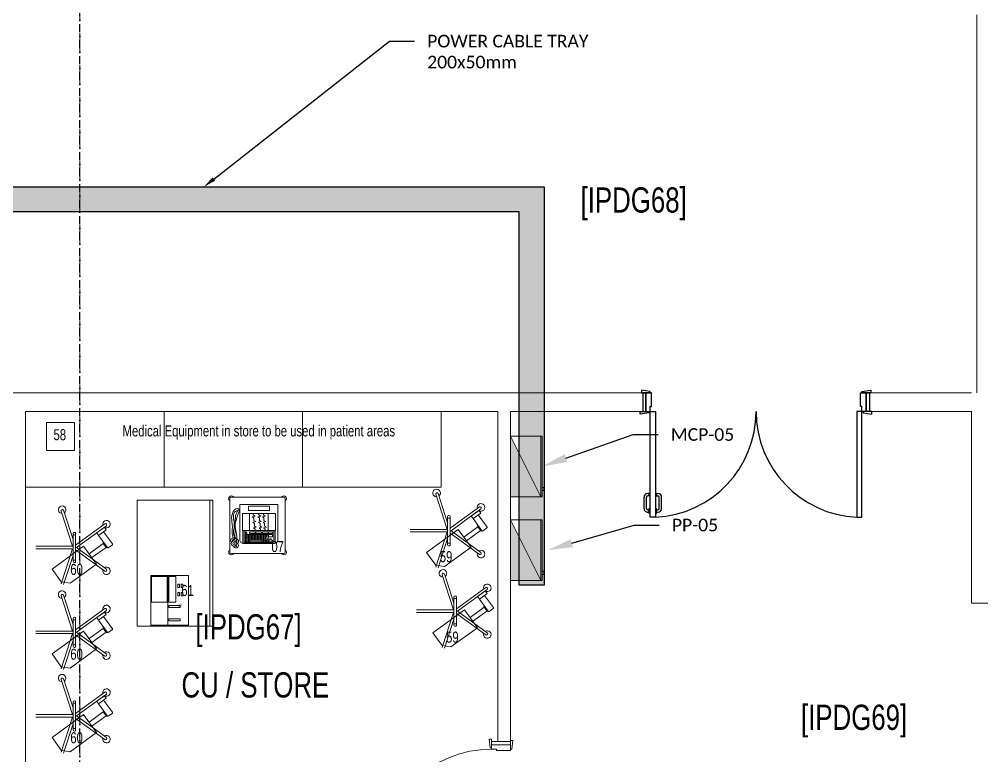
# Model space of a CAD drawing. Header units: millimetres. Extents: x 26027 to 581921, y 7230 to 233891.
# Drawn here: x 480318 to 487960, y 164998 to 170846 of the extents above; entities that cross this region are included whole.
import ezdxf
from ezdxf import colors
from ezdxf.entities.mleader import LeaderData, LeaderLine
from ezdxf.math import Vec2, Vec3

# ---------------------------------------------------------------- set-up
doc = ezdxf.new("R2010")
doc.units = ezdxf.units.MM
doc.header["$LTSCALE"] = 5
for name, pattern in [('CENTER', [50.8, 31.75, -6.35, 6.35, -6.35]), ('DASHDOT', [25.4, 12.7, -6.35, 0, -6.35]), ('HIDDEN', [9.525, 6.35, -3.175]), ('Hidden 1_5', [0.0022, 0.0015, -0.0007]), ('HIDDEN2', [0.1875, 0.125, -0.0625])]:
    doc.linetypes.add(name, pattern=pattern)
for name, color, linetype, lineweight in [('72_EGR_BASE_TEXT', 7, 'Continuous', 5), ('A-DETL-GENF-3', 85, 'Hidden 1_5', 9), ('A-DETL-GENF-4', 85, 'Continuous', 9), ('E-ELEC-EQPM-2', 85, 'Continuous', 15), ('Medical Equipment and Furniture', 163, 'Continuous', 0), ('Medical Equipment and Furniture1', 163, 'Continuous', 5), ('Walls', 32, 'Continuous', 5)]:
    doc.layers.add(name, color=color, linetype=linetype, lineweight=lineweight)
doc.layers.add('axes', color=9, linetype='Continuous')
doc.layers.add('GE-ARCHITECTURAL_ELEMENTS', color=8, linetype='Continuous')
for name, color, linetype, lineweight, true_color in [('E-POWR', 7, 'Continuous', 9, 0x4e7e3e), ('EXF', 7, 'Continuous', 0, 0x4e7e3e), ('Wooden Joinery', 7, 'Continuous', 5, 0xffdcd1)]:
    doc.layers.add(name, color=color, linetype=linetype, lineweight=lineweight, true_color=true_color)
doc.styles.get("Standard").update_dxf_attribs({"font": 'calibri.ttf'})
doc.styles.add('X3G_ENTITY_257CFD', font='swisscl.ttf', dxfattribs={"height": 200})
doc.styles.add('X3G_ENTITY_2587EA', font='swisscl.ttf', dxfattribs={"height": 200})
pattern_1 = [(0, (368880, 104830), (63.5, 63.5), [31.75, -95.25]), (90, (368895.875, 104814.125), (-63.5, 63.5), [31.75, -95.25])]

# ---------------------------------------------------------------- blocks, each defined once
blk = doc.blocks.new('HF12177-P')
for p, q in [((0, 0), (-0.1724, 0.2372)), ((0, 0), (0.1724, 0.2372)), ((-0.0196, -0.007), (-0.1885, 0.2255)), ((0.0196, -0.007), (0.1885, 0.2255)), ((-0.0631, -0.027), (-0.2951, -0.1024)), ((-0.01, -0.0308), (-0.2889, -0.1214)), ((-0.12, -0.015), (-0.12, -0.019)), ((-0.112, -0.007), (0.112, -0.007)), ((-0.112, -0.027), (0.112, -0.027)), ((-0.1, -0.007), (-0.1, -0.027)), ((-0.01, -0.0308), (-0.01, -0.324)), ((0.01, -0.0308), (0.01, -0.324)), ((0.01, -0.0308), (0.2889, -0.1214)), ((0.0631, -0.027), (0.2951, -0.1024)), ((0.1, -0.007), (0.1, -0.027)), ((0.12, -0.015), (0.12, -0.019))]:
    blk.add_line(p, q)
for centre, radius, start, end in [((-0.1852, 0.2378), 0.03, 325.47122, 286.52878), ((-0.1821, 0.2302), 0.008, 126.37327, 216), ((0, -0.017), 0.315, 125.62673, 126.37327), ((-0.1788, 0.2325), 0.008, 36, 125.62673), ((0.1852, 0.2378), 0.03, 253.47122, 214.52878), ((0.1788, 0.2325), 0.008, 54.37327, 144), ((0, -0.017), 0.315, 53.62673, 54.37327), ((0.1821, 0.2302), 0.008, 324, 53.62673), ((-0.112, -0.015), 0.008, 90, 180), ((-0.112, -0.019), 0.008, 180, 270), ((0.112, -0.015), 0.008, 0, 90), ((0.112, -0.019), 0.008, 270, 0), ((-0.2996, -0.1144), 0.03, 37.47122, 358.52878), ((-0.2926, -0.11), 0.008, 108, 197.62673), ((0, -0.017), 0.315, 197.62673, 198.37327), ((-0.2914, -0.1138), 0.008, 198.37327, 288)]:
    blk.add_arc(centre, radius, start, end)
blk = doc.blocks.new('MONITOR ARM PLAN')
at = {"color": 8, "linetype": 'HIDDEN'}
for p, q in [((0.025, -0.49375, 0), (0.025, -0.18375, 0)), ((0.025, -0.18375, 0), (0.2, -0.18375, 0)), ((0.2, -0.44375, 0), (0.2, -0.18375, 0)), ((0.2, -0.44375, 0), (0.15, -0.49375, 0)), ((0.025, -0.49375, 0), (0.15, -0.49375, 0))]:
    blk.add_line(p, q, dxfattribs=at)
at = {"layer": 'Medical Equipment and Furniture1'}
for p, q in [((0.025, 0.0375), (0, 0.0375)), ((0, 0.0375), (0, -0.0375)), ((0.025, 0.0375), (0.025, -0.0375)), ((0.145, 0.0125), (0.025, 0.0125)), ((0.15, 0.0075), (0.15, -0.0325)), ((0.025, -0.0375), (0, -0.0375)), ((0.025, -0.0375), (0.145, -0.0375)), ((0.09375, -0.0375), (0.09375, -0.04)), ((0.09875, -0.045), (0.13875, -0.045)), ((0.1, -0.045), (0.1, -0.18375)), ((0.1375, -0.045), (0.1375, -0.18375)), ((0.14375, -0.0375), (0.14375, -0.04))]:
    blk.add_line(p, q, dxfattribs=at)
for centre, start, end in [((0.145, 0.0075, 0), 0, 90), ((0.09875, -0.04), 180, 270), ((0.13875, -0.04), 270, 360), ((0.145, -0.0325), 270, 0)]:
    blk.add_arc(centre, 0.005, start, end, dxfattribs=at)
blk = doc.blocks.new('CUPBOARD - GLASS TOP - LOCKABLE - 200x100x60')
at = {"layer": 'Medical Equipment and Furniture1'}
blk.add_line((283.1819, -205.0074, 0), (284.1819, -205.0074, 0), dxfattribs=at)
at = {"layer": 'Medical Equipment and Furniture1', "elevation": 0}
blk.add_lwpolyline([(284.1819, -204.4324), (283.1819, -204.4324), (283.1819, -205.0324), (284.1819, -205.0324)], close=True, dxfattribs=at)
blk = doc.blocks.new('ME11129-P')
for p, q in [((0, 0.3), (0.395, 0.3)), ((0, 0), (0, 0.3)), ((0.395, 0), (0.395, 0.3)), ((0, 0.1631), (0.395, 0.1631)), ((0, 0), (0.395, 0))]:
    blk.add_line(p, q)
for points in [[(0.0075, 0.2943), (0.0075, 0.1703), (0.2112, 0.1703), (0.2112, 0.2943)], [(0.0075, 0.1574), (0.0075, 0.1), (0.2124, 0.1), (0.2124, 0.1574)], [(0.2393, 0.1574), (0.2393, 0.0673), (0.2557, 0.0673), (0.2557, 0.1574)], [(0.3447, 0.1574), (0.3447, 0.0673), (0.3611, 0.0673), (0.3611, 0.1574)], [(0.0696, 0.0837), (0.0696, 0.072), (0.0953, 0.072), (0.0953, 0.0837)], [(0.1351, 0.0837), (0.1351, 0.072), (0.1609, 0.072), (0.1609, 0.0837)], [(0.0696, 0.0579), (0.0696, 0.0462), (0.0953, 0.0462), (0.0953, 0.0579)], [(0.1351, 0.0579), (0.1351, 0.0462), (0.1609, 0.0462), (0.1609, 0.0579)]]:
    blk.add_lwpolyline(points, close=True)
blk = doc.blocks.new('IC.9')
at = {"layer": 'Medical Equipment and Furniture1'}
for p, q in [((31.931, -23.8487), (31.931, -23.4248)), ((32.359, -23.4128), (31.943, -23.4128)), ((32.371, -23.4248), (32.371, -23.8487)), ((32.0331, -23.6784), (32.2902, -23.6784)), ((32.054, -23.7198), (32.234, -23.7198)), ((32.054, -23.7314), (32.222, -23.7314)), ((32.054, -23.7429), (32.234, -23.7429)), ((32.054, -23.7545), (32.234, -23.7545)), ((32.066, -23.7082), (32.066, -23.7429)), ((32.066, -23.7545), (32.066, -23.7661)), ((32.078, -23.7082), (32.078, -23.7661)), ((32.09, -23.7082), (32.09, -23.7661)), ((32.102, -23.7082), (32.102, -23.7545)), ((32.114, -23.7082), (32.114, -23.7545)), ((32.126, -23.7082), (32.126, -23.7545)), ((32.138, -23.7082), (32.138, -23.7545)), ((32.15, -23.7082), (32.15, -23.7545)), ((32.162, -23.7082), (32.162, -23.7545)), ((32.174, -23.7082), (32.174, -23.7545)), ((32.186, -23.7082), (32.186, -23.7661)), ((32.198, -23.7082), (32.198, -23.7661)), ((32.21, -23.7082), (32.21, -23.7661)), ((32.222, -23.7082), (32.222, -23.7314)), ((32.222, -23.7545), (32.222, -23.7661)), ((32.359, -23.8607), (31.943, -23.8607))]:
    blk.add_line(p, q, dxfattribs=at)
blk.add_lwpolyline([(32.2829, -23.7812), (32.0405, -23.7812, -0.414214), (32.0105, -23.7512), (32.0105, -23.4711), (32.3129, -23.4711), (32.3129, -23.7512, -0.414214)], format="xyb", close=True, dxfattribs=at)
for points in [[(32.2456, -23.5193), (32.0777, -23.5193), (32.0777, -23.485), (32.2456, -23.485)], [(32.2929, -23.5419), (32.0305, -23.5419), (32.0305, -23.6784), (32.2929, -23.6784)], [(32.2354, -23.5419), (32.0879, -23.5419), (32.0879, -23.6784), (32.2354, -23.6784)], [(32.054, -23.7018), (32.0649, -23.7018), (32.0649, -23.689), (32.054, -23.689)], [(32.0862, -23.7018), (32.1311, -23.7018), (32.1311, -23.689), (32.0862, -23.689)], [(32.1376, -23.7018), (32.1825, -23.7018), (32.1825, -23.689), (32.1376, -23.689)], [(32.189, -23.7018), (32.234, -23.7018), (32.234, -23.689), (32.189, -23.689)], [(32.2372, -23.7018), (32.2693, -23.7018), (32.2693, -23.689), (32.2372, -23.689)], [(32.054, -23.7661), (32.234, -23.7661), (32.234, -23.7082), (32.054, -23.7082)], [(32.2372, -23.7275), (32.2693, -23.7275), (32.2693, -23.7082), (32.2372, -23.7082)], [(32.2372, -23.7661), (32.2693, -23.7661), (32.2693, -23.7551), (32.2584, -23.7551), (32.2584, -23.7442), (32.2481, -23.7442), (32.2481, -23.7551), (32.2372, -23.7551)]]:
    blk.add_lwpolyline(points, close=True, dxfattribs=at)
for points in [[(32.1167, -23.5419), (32.1167, -23.5531), (32.1313, -23.5624), (32.1088, -23.5677), (32.1214, -23.5776), (32.1214, -23.5954)], [(32.1214, -23.5865), (32.1214, -23.5977), (32.1359, -23.607), (32.1134, -23.6123), (32.126, -23.6222), (32.126, -23.64)], [(32.1617, -23.5419), (32.1617, -23.5531), (32.1762, -23.5624), (32.1537, -23.5677), (32.1663, -23.5776), (32.1663, -23.5954)], [(32.1663, -23.5865), (32.1663, -23.5977), (32.1808, -23.607), (32.1584, -23.6123), (32.1709, -23.6222), (32.1709, -23.64)], [(32.1974, -23.5419), (32.1974, -23.5531), (32.212, -23.5624), (32.1895, -23.5677), (32.202, -23.5776), (32.202, -23.5954)], [(32.202, -23.5865), (32.202, -23.5977), (32.2166, -23.607), (32.1941, -23.6123), (32.2067, -23.6222), (32.2067, -23.64)], [(32.126, -23.6311), (32.126, -23.6423), (32.1405, -23.6516), (32.1181, -23.6569), (32.1306, -23.6668), (32.1306, -23.6784)], [(32.1709, -23.6311), (32.1709, -23.6423), (32.1855, -23.6516), (32.163, -23.6569), (32.1755, -23.6668), (32.1755, -23.6784)], [(32.2067, -23.6311), (32.2067, -23.6423), (32.2212, -23.6516), (32.1987, -23.6569), (32.2113, -23.6668), (32.2113, -23.6784)]]:
    blk.add_lwpolyline(points, dxfattribs=at)
for points in [[(32.0331, -23.6784), (32.0331, -23.7702, 0.414214), (32.0442, -23.7812), (32.2792, -23.7812, 0.414214), (32.2902, -23.7702), (32.2902, -23.6784)], [(32.0444, -23.6784), (32.0444, -23.7661, 0.414214), (32.0508, -23.7725), (32.2725, -23.7725, 0.414214), (32.2789, -23.7661), (32.2789, -23.6784)]]:
    blk.add_lwpolyline(points, format="xyb", dxfattribs=at)
for radius in [0.0202, 0.00737]:
    blk.add_circle((31.9619, -23.7807), radius, dxfattribs=at)
for centre, radius, start, end in [((31.943, -23.4248), 0.0218, 33.3224, 236.6776), ((31.943, -23.4248), 0.012, 90, 180), ((32.359, -23.4248), 0.0218, 303.3224, 146.6776), ((32.359, -23.4248), 0.012, 0, 90), ((31.9579, -23.7567), 0.0202, 36.58801, 226.42984), ((31.9579, -23.7567), 0.00737, 39.18352, 230.78008), ((31.9799, -23.7641), 0.0202, 306.53106, 170.11019), ((31.9799, -23.7641), 0.00737, 269.72916, 175.82874), ((31.943, -23.8487), 0.0218, 123.3224, 326.6776), ((31.9792, -23.796), 0.0202, 193.62555, 83.41807), ((31.9792, -23.796), 0.00737, 196.5335, 80.51012), ((32.359, -23.8487), 0.0218, 213.3224, 56.6776), ((31.943, -23.8487), 0.012, 180, 270), ((32.359, -23.8487), 0.012, 270, 0)]:
    blk.add_arc(centre, radius, start, end, dxfattribs=at)
for points in [[(31.9579, -23.7365), (31.9503, -23.7029), (31.9508, -23.6538), (31.9479, -23.6099), (31.9506, -23.541), (31.9909, -23.5014), (32.0106, -23.5103)], [(31.9799, -23.7439), (31.9595, -23.7042), (31.9663, -23.6408), (31.968, -23.5329), (32.0105, -23.5106)], [(31.9816, -23.7759), (31.9848, -23.7067), (31.9736, -23.6451), (32.0105, -23.5106), (32.0106, -23.5103)]]:
    blk.add_spline(points, degree=3, dxfattribs=at)
blk.add_open_spline([(31.9619, -23.7605), (31.9656, -23.7427), (31.9764, -23.6903), (31.9717, -23.6152), (31.9752, -23.5523), (31.9954, -23.5094), (32.0105, -23.5106)], degree=3, knots=[0, 0, 0, 0, 54.601492, 160.953484, 215.646198, 261.993454, 261.993454, 261.993454, 261.993454], dxfattribs=at)
blk = doc.blocks.new('A$C009F45C9')
at = {"layer": 'GE-ARCHITECTURAL_ELEMENTS'}
for p, q in [((724, -1690), (724, -1680)), ((744, -1690), (744, -1680)), ((844, -1650), (754, -1650)), ((844, -1670), (754, -1670)), ((854, -1690), (854, -1680)), ((874, -1690), (874, -1680)), ((744, -1690), (724, -1690)), ((724, -1750), (724, -1760)), ((744, -1750), (724, -1750)), ((744, -1750), (744, -1760)), ((884, -1690), (844, -1690)), ((844, -1700), (844, -1690)), ((844, -1740), (844, -1750)), ((884, -1750), (844, -1750)), ((854, -1750), (854, -1760)), ((874, -1750), (874, -1760)), ((884, -1700), (884, -1690)), ((884, -1740), (884, -1750)), ((844, -1770), (754, -1770)), ((844, -1790), (754, -1790))]:
    blk.add_line(p, q, dxfattribs=at)
for points in [[(-75, -60), (-85, -60), (-95, 10), (-75, 10)], [(75, -50), (85, -50), (95, 20), (75, 20)], [(75, -100), (914, -100), (914, -60), (75, -60)], [(-75, -1740), (-85, -1740), (-95, -1810), (-75, -1810)], [(75, -1700), (914, -1700), (914, -1740), (75, -1740)], [(75, -1700), (914, -1700), (914, -1740), (75, -1740)], [(75, -1750), (85, -1750), (95, -1820), (75, -1820)]]:
    blk.add_lwpolyline(points, close=True, dxfattribs=at)
for points in [[(75, -25), (-75, -25), (-75, 0), (75, 0), (75, -25)], [(75, -25), (75, -60), (35, -60), (35, -70), (-75, -70), (-75, -25), (75, -25)], [(75, -1775), (75, -1740), (35, -1740), (35, -1730), (-75, -1730), (-75, -1775), (75, -1775)], [(75, -1775), (-75, -1775), (-75, -1800), (75, -1800), (75, -1775)]]:
    blk.add_lwpolyline(points, dxfattribs=at)
for centre, radius, start, end in [((75, -60), 840, 270, 357.2706), ((75, -1740), 840, 2.7294, 90), ((754, -1680), 30, 90, 180), ((754, -1680), 10, 90, 180), ((844, -1680), 30, 0, 90), ((844, -1680), 10, 0, 90), ((754, -1760), 30, 180, 270), ((754, -1760), 10, 180, 270), ((844, -1760), 10, 270, 0), ((844, -1760), 30, 270, 0)]:
    blk.add_arc(centre, radius, start, end, dxfattribs=at)
blk = doc.blocks.new('A$C692066EF')
at = {"layer": 'Wooden Joinery'}
for p, q in [((2365.9, 240), (2405.9, 240)), ((2365.9, 230), (2365.9, 240)), ((2375.9, 240), (2375.9, 250)), ((2395.9, 240), (2395.9, 250)), ((2405.9, 280), (2495.9, 280)), ((2405.9, 260), (2495.9, 260)), ((2405.9, 230), (2405.9, 240)), ((2505.9, 240), (2505.9, 250)), ((2505.9, 240), (2525.9, 240)), ((2525.9, 240), (2525.9, 250)), ((2365.9, 190), (2365.9, 180)), ((2365.9, 180), (2405.9, 180)), ((2375.9, 180), (2375.9, 170)), ((2395.9, 180), (2395.9, 170)), ((2405.9, 190), (2405.9, 180)), ((2405.9, 160), (2495.9, 160)), ((2505.9, 180), (2505.9, 170)), ((2505.9, 180), (2525.9, 180)), ((2525.9, 180), (2525.9, 170)), ((2405.9, 140), (2495.9, 140))]:
    blk.add_line(p, q, dxfattribs=at)
for points in [[(3215, 1080), (3205, 1080), (3195, 1150), (3215, 1150)], [(3365, 1070), (3375, 1070), (3385, 1140), (3365, 1140)], [(3215, 230), (2335.9, 230), (2335.9, 190), (3215, 190)], [(3215, 230), (2335.9, 230), (2335.9, 190), (3215, 190)], [(3215, 180), (3205, 180), (3195, 110), (3215, 110)], [(3365, 190), (3375, 190), (3385, 120), (3365, 120)]]:
    blk.add_lwpolyline(points, close=True, dxfattribs=at)
for points in [[(3215, 1105), (3365, 1105), (3365, 1130), (3215, 1130), (3215, 1105)], [(3215, 1105), (3215, 1070), (3255, 1070), (3255, 1060), (3365, 1060), (3365, 1105), (3215, 1105)], [(3215, 155), (3215, 190), (3255, 190), (3255, 200), (3365, 200), (3365, 155), (3215, 155)], [(3215, 155), (3365, 155), (3365, 130), (3215, 130), (3215, 155)]]:
    blk.add_lwpolyline(points, dxfattribs=at)
for centre, radius, start, end in [((3215, 190), 880, 90, 177.39475), ((2405.9, 250), 30, 90, 180), ((2405.9, 250), 10, 90, 180), ((2495.9, 250), 30, 0, 90), ((2495.9, 250), 10, 0, 90), ((2405.9, 170), 30, 180, 270), ((2405.9, 170), 10, 180, 270), ((2495.9, 170), 10, 270, 0), ((2495.9, 170), 30, 270, 0)]:
    blk.add_arc(centre, radius, start, end, dxfattribs=at)
blk = doc.blocks.new('E-C-M-Panel Board-Power-Face Hosted - SLP Three Phase-Surface Mounted-3090884-EP-FP103')
at = {"layer": 'A-DETL-GENF-3'}
blk.add_hatch(color=256, dxfattribs=at).paths.add_polyline_path([(-39.5595, -31.1381), (-39.5595, -30.7381), (-39.7595, -30.7381)], flags=0)
at = {"layer": 'A-DETL-GENF-4'}
for p, q in [((-39.5595, -30.7381), (-39.7595, -30.7381)), ((-39.7595, -30.7381), (-39.7595, -31.1381)), ((-39.7595, -30.7381), (-39.5595, -30.7381)), ((-39.5595, -31.1381), (-39.7595, -30.7381)), ((-39.5595, -31.1381), (-39.5595, -30.7381)), ((-39.5595, -30.7381), (-39.5595, -31.1381)), ((-39.7595, -31.1381), (-39.5595, -31.1381))]:
    blk.add_line(p, q, dxfattribs=at)
at = {"layer": 'E-ELEC-EQPM-2'}
for p, q in [((-39.7695, -31.1381), (-39.7695, -30.7381)), ((-39.7595, -30.7381), (-39.7695, -30.7381)), ((-39.7595, -30.7381), (-39.7595, -31.1381)), ((-39.7595, -31.1381), (-39.7595, -30.7381)), ((-39.5595, -30.7381), (-39.7595, -30.7381)), ((-39.5595, -30.7381), (-39.5595, -31.1381)), ((-39.7795, -30.7981), (-39.7795, -30.7781)), ((-39.7695, -30.7781), (-39.7795, -30.7781)), ((-39.7795, -30.7981), (-39.7695, -30.7981)), ((-39.7695, -31.1381), (-39.7595, -31.1381)), ((-39.5595, -31.1381), (-39.7595, -31.1381))]:
    blk.add_line(p, q, dxfattribs=at)

msp = doc.modelspace()

# ---------------------------------------------------------------- hatches: boundary and pattern name
h = msp.add_hatch()
h.set_pattern_fill('CROSS', color=85, scale=10)
h.set_pattern_definition(pattern_1)
edge = h.paths.add_edge_path()
edge.add_line((457685.6, 145694.3), (457685.6, 152806.1))
edge.add_line((457685.6, 152806.1), (462487.4, 152806.1))
edge.add_line((462487.4, 152806.1), (462487.4, 145900.9))
edge.add_line((462487.4, 145900.9), (462587.4, 145901.1))
edge.add_line((462587.4, 145901.1), (462587.4, 152806.1))
edge.add_line((462587.4, 152806.1), (464555.9, 152806.1))
edge.add_line((464555.9, 152806.1), (469284.4, 152806.1))
edge.add_line((469284.4, 152806.1), (471903.7, 152806.1))
edge.add_line((471903.7, 152806.1), (471903.7, 142653.2))
edge.add_line((471903.7, 142653.2), (478231.4, 142645.9))
edge.add_line((478231.4, 142645.9), (478231.4, 142845.2))
edge.add_line((478231.4, 142845.2), (472503.7, 142845.2))
edge.add_line((472503.7, 142845.2), (472503.7, 157840))
edge.add_line((472503.7, 157840), (472504, 159009.2))
edge.add_line((472504, 159009.2), (479768.6, 159009.2))
edge.add_line((479768.6, 159009.2), (479768.6, 159109.2))
edge.add_line((479768.6, 159109.2), (472503.7, 159109.2))
edge.add_line((472503.7, 159109.2), (472503.7, 169315.6))
edge.add_line((472503.7, 169315.6), (478921.1, 169315.6))
edge.add_line((478921.1, 169315.6), (484286.4, 169315.6))
edge.add_line((484286.4, 169315.6), (484286.4, 166351.2))
edge.add_line((484286.4, 166351.2), (484486.4, 166351.2))
edge.add_line((484486.4, 166351.2), (484486.4, 169515.6))
edge.add_line((484486.4, 169515.6), (479083.8, 169515.6))
edge.add_line((479083.8, 169515.6), (479083.8, 190946.9))
edge.add_line((479083.8, 190946.9), (479083.8, 191341.6))
edge.add_line((479083.8, 191341.6), (478883.8, 191341.6))
edge.add_line((478883.8, 191341.6), (478883.8, 195124.3))
edge.add_line((478883.8, 195124.3), (477262.4, 195124.3))
edge.add_line((477262.4, 195124.3), (477262.4, 205421.2))
edge.add_line((477262.4, 205421.2), (474368, 205421.2))
edge.add_line((474368, 205421.2), (469356.9, 205421.2))
edge.add_line((469356.9, 205421.2), (469256.9, 205421.2))
edge.add_line((469256.9, 205421.2), (469256.9, 204391.3))
edge.add_line((469256.9, 204391.3), (469856.9, 204391.3))
edge.add_line((469856.9, 204391.3), (469856.9, 204821.2))
edge.add_line((469856.9, 204821.2), (471179.3, 204821.2))
edge.add_line((471179.3, 204821.2), (471179.3, 204391.3))
edge.add_line((471179.3, 204391.3), (471779.3, 204391.3))
edge.add_line((471779.3, 204391.3), (471779.3, 204821.2))
edge.add_line((471779.3, 204821.2), (476662.4, 204821.2))
edge.add_line((476662.4, 204821.2), (476662.4, 194457.6))
edge.add_line((476662.4, 194457.6), (478283.8, 194457.6))
edge.add_line((478283.8, 194457.6), (478283.8, 169915.6))
edge.add_line((478283.8, 169915.6), (471903.7, 169915.6))
edge.add_line((471903.7, 169915.6), (471903.7, 159212))
edge.add_line((471903.7, 159212), (470513.7, 159212))
edge.add_line((470513.7, 159212), (470513.7, 159112))
edge.add_line((470513.7, 159112), (471903.7, 159112))
edge.add_line((471903.7, 159112), (471903.7, 153006.1))
edge.add_line((471903.7, 153006.1), (462587.4, 153006.1))
edge.add_line((462587.4, 153006.1), (462487.4, 152906.1))
edge.add_line((462487.4, 152906.1), (457585.6, 152906.1))
edge.add_line((457585.6, 152906.1), (457585.6, 145694.3))
h = msp.add_hatch()
h.set_pattern_fill('CROSS', color=85, scale=10)
h.set_pattern_definition(pattern_1)
h.paths.add_polyline_path([(457585.6, 145694.3), (457585.6, 152906.1), (462487.4, 152906.1), (462587.4, 153006.1), (471903.7, 153006.1), (471903.7, 159112), (470513.7, 159112), (470513.7, 159212), (471903.7, 159212), (471903.7, 169915.6), (478283.8, 169915.6), (478283.8, 194457.6), (476662.4, 194457.6), (476662.4, 204821.2), (471779.3, 204821.2), (471779.3, 204391.3), (471179.3, 204391.3), (471179.3, 204821.2), (469856.9, 204821.2), (469856.9, 204391.3), (469256.9, 204391.3), (469256.9, 205421.2), (469356.9, 205421.2), (474368, 205421.2), (477262.4, 205421.2), (477262.4, 195124.3), (478883.8, 195124.3), (478883.8, 191341.6), (479083.8, 191341.6), (479083.8, 190946.9), (479083.8, 169515.6), (484486.4, 169515.6), (484486.4, 166351.2), (484286.4, 166351.2), (484286.4, 169315.6), (478921.1, 169315.6), (472503.7, 169315.6), (472503.7, 159109.2), (479768.6, 159109.2), (479768.6, 159009.2), (472504, 159009.2), (472503.7, 157840), (472503.7, 142845.2), (478231.4, 142845.2), (478231.4, 142645.9), (471903.7, 142653.2), (471903.7, 152806.1), (469284.4, 152806.1), (464555.9, 152806.1), (462587.4, 152806.1), (462587.4, 145901.1), (462487.4, 145900.9), (462487.4, 152806.1), (457685.6, 152806.1), (457685.6, 145694.3)])
at = {"layer": 'EXF'}
h = msp.add_hatch(dxfattribs=at)
h.set_pattern_fill('CROSS', color=256, scale=10)
edge = h.paths.add_edge_path()
edge.add_line((464555.9, 152806.1), (469284.4, 152806.1))
edge.add_line((469284.4, 152806.1), (471903.7, 152806.1))
edge.add_line((471903.7, 152806.1), (471903.7, 142653.2))
edge.add_line((471903.7, 142653.2), (478231.4, 142645.9))
edge.add_line((478231.4, 142645.9), (478231.4, 142845.2))
edge.add_line((478231.4, 142845.2), (472503.7, 142845.2))
edge.add_line((472503.7, 142845.2), (472503.7, 157840))
edge.add_line((472503.7, 157840), (472504, 159009.2))
edge.add_line((472504, 159009.2), (479768.6, 159009.2))
edge.add_line((479768.6, 159009.2), (479768.6, 159109.2))
edge.add_line((479768.6, 159109.2), (472503.7, 159109.2))
edge.add_line((472503.7, 159109.2), (472503.7, 169315.6))
edge.add_line((472503.7, 169315.6), (478921.1, 169315.6))
edge.add_line((478921.1, 169315.6), (484286.4, 169315.6))
edge.add_line((484286.4, 169315.6), (484286.4, 166351.2))
edge.add_line((484286.4, 166351.2), (484486.4, 166351.2))
edge.add_line((484486.4, 166351.2), (484486.4, 169515.6))
edge.add_line((484486.4, 169515.6), (479083.8, 169515.6))
edge.add_line((479083.8, 169515.6), (479083.8, 190946.9))
edge.add_line((479083.8, 190946.9), (479083.8, 191341.6))
edge.add_line((479083.8, 191341.6), (478883.8, 191341.6))
edge.add_line((478883.8, 191341.6), (478883.8, 195124.3))
edge.add_line((478883.8, 195124.3), (477262.4, 195124.3))
edge.add_line((477262.4, 195124.3), (477262.4, 205421.2))
edge.add_line((477262.4, 205421.2), (474368, 205421.2))
edge.add_line((474368, 205421.2), (469356.9, 205421.2))
edge.add_line((469356.9, 205421.2), (469256.9, 205421.2))
edge.add_line((469256.9, 205421.2), (469256.9, 204391.3))
edge.add_line((469256.9, 204391.3), (469856.9, 204391.3))
edge.add_line((469856.9, 204391.3), (469856.9, 204821.2))
edge.add_line((469856.9, 204821.2), (471179.3, 204821.2))
edge.add_line((471179.3, 204821.2), (471179.3, 204391.3))
edge.add_line((471179.3, 204391.3), (471779.3, 204391.3))
edge.add_line((471779.3, 204391.3), (471779.3, 204821.2))
edge.add_line((471779.3, 204821.2), (476662.4, 204821.2))
edge.add_line((476662.4, 204821.2), (476662.4, 194457.6))
edge.add_line((476662.4, 194457.6), (478283.8, 194457.6))
edge.add_line((478283.8, 194457.6), (478283.8, 169915.6))
edge.add_line((478283.8, 169915.6), (471903.7, 169915.6))
edge.add_line((471903.7, 169915.6), (471903.7, 159212))
edge.add_line((471903.7, 159212), (470513.7, 159212))
edge.add_line((470513.7, 159212), (470513.7, 159112))
edge.add_line((470513.7, 159112), (471903.7, 159112))
edge.add_line((471903.7, 159112), (471903.7, 153006.1))
edge.add_line((471903.7, 153006.1), (462587.4, 153006.1))

# ---------------------------------------------------------------- linework, layer by layer
at = {"color": 85}
for p, q in [((479083.8, 169515.6, 2.4), (484486.4, 169515.6, 2.4)), ((484486.4, 169515.6, 2.4), (484486.4, 166351.2, 2.4)), ((484286.4, 169315.6, 2.4), (478921.1, 169315.6, 2.4)), ((484286.4, 166351.2, 2.4), (484286.4, 169315.6, 2.4)), ((484486.4, 166351.2, 2.4), (484286.4, 166351.2, 2.4))]:
    msp.add_line(p, q, dxfattribs=at)
at = {"layer": 'axes', "linetype": 'CENTER', "lineweight": 0}
msp.add_line((480798.8, 120285.6, 0), (480798.8, 230811.1, 0), dxfattribs=at)
at = {"layer": 'axes', "linetype": 'DASHDOT'}
msp.add_line((480798.8, 120285.6, 0), (480798.8, 230811.1, 0), dxfattribs=at)
at = {"layer": 'Medical Equipment and Furniture', "elevation": 2.4}
for points in [[(481468.4, 167130.3), (480368.4, 167130.3), (480368.4, 167730.3), (481468.4, 167730.3)], [(481468.4, 167130.3), (482568.4, 167130.3), (482568.4, 167730.3), (481468.4, 167730.3)], [(483668.4, 167130.3), (482568.4, 167130.3), (482568.4, 167730.3), (483668.4, 167730.3)]]:
    msp.add_lwpolyline(points, close=True, dxfattribs=at)
at = {"layer": 'Medical Equipment and Furniture', "elevation": 0}
msp.add_lwpolyline([(480535, 167644.4), (480757, 167644.4), (480757, 167422.4), (480535, 167422.4), (480535, 167644.4)], dxfattribs=at)
at = {"layer": 'Walls'}
for p, q in [((487921.7, 167880.3, -2.4), (487921.7, 170880.3, -2.4)), ((480034.6, 167880.3, 2.4), (485268.8, 167880.3, 2.4)), ((485268.8, 167730.3, 0), (485268.8, 167880.3, 0)), ((487068.8, 167730.3, 0), (487068.8, 167880.3, 0)), ((487068.8, 167880.3, 0), (487878.8, 167880.3, 0)), ((480368.4, 167730.3, 2.4), (480368.4, 164210.3, 2.4)), ((480368.4, 167730.3, 2.4), (484118.4, 167730.3, 2.4)), ((484118.4, 167730.3, 2.4), (484118.4, 165110.3, 2.4)), ((484218.4, 167730.3, 2.4), (484218.4, 165110.3, 2.4)), ((484218.4, 167730.3, 2.4), (485268.8, 167730.3, 2.4)), ((487068.8, 167730.3, 0), (487878.8, 167730.3, 0)), ((487878.8, 166210.3, 0), (487878.8, 167730.3, 0)), ((492212.1, 166210.3, 0), (487878.8, 166210.3, 0)), ((484218.4, 165110.3, 2.4), (484118.4, 165110.3, 2.4))]:
    msp.add_line(p, q, dxfattribs=at)

# ---------------------------------------------------------------- block references
at = {"layer": 'E-ELEC-EQPM-2', "color": 85, "xscale": 1200, "yscale": 1200, "zscale": 1200, "rotation": 180}
for p in [(436747, 130169.4, 2.4), (436747, 129504.7, 2.4)]:
    msp.add_blockref('E-C-M-Panel Board-Power-Face Hosted - SLP Three Phase-Surface Mounted-3090884-EP-FP103', p, dxfattribs=at)
at = {"layer": 'Medical Equipment and Furniture', "xscale": 1000, "yscale": 1000, "zscale": 1000}
msp.add_blockref('IC.9', (450059.6, 190463.8, 0), dxfattribs=at)
at = {"layer": 'Medical Equipment and Furniture', "extrusion": (-1.92689e-13, -1.39405e-12, -1), "xscale": -1000, "yscale": 1000, "zscale": -1000, "rotation": 90.01496832471715}
for p in [(-483746.7, 166785.1, 0), (-480773.1, 166651.8, 0), (-483796.7, 166146.3, 0), (-480773.1, 165978.4, 0), (-480773.1, 165314.6, 0)]:
    msp.add_blockref('HF12177-P', p, dxfattribs=at)
at = {"layer": 'Medical Equipment and Furniture', "yscale": 1000, "zscale": 1000}
for name, p, xscale, rotation in [('CUPBOARD - GLASS TOP - LOCKABLE - 200x100x60', (276822.9, 450209.1, 2.4), -1000, 90), ('MONITOR ARM PLAN', (483937.2, 166923.5, 0), 1000, 305.9850316752795), ('MONITOR ARM PLAN', (480963.6, 166790.1, 0), 1000, 305.9850316752795), ('MONITOR ARM PLAN', (483987.2, 166284.6, 0), 1000, 305.9850316752795), ('MONITOR ARM PLAN', (480963.6, 166116.7, 0), 1000, 305.9850316752795), ('MONITOR ARM PLAN', (480963.6, 165452.9, 0), 1000, 305.9850316752795)]:
    msp.add_blockref(name, p, dxfattribs=dict(at, xscale=xscale, rotation=rotation))
at = {"layer": 'Medical Equipment and Furniture', "linetype": 'HIDDEN2', "ltscale": 5000, "extrusion": (-4.19218e-15, -8.55145e-16, -1), "xscale": 1000, "yscale": 1000, "zscale": 1000, "rotation": 270.000191299929}
msp.add_blockref('ME11129-P', (-481662.3, 166429.6, 0), dxfattribs=at)
at = {"layer": 'Wooden Joinery', "rotation": 270}
msp.add_blockref('A$C009F45C9', (487068.8, 167805.3, 0), dxfattribs=at)
at = {"layer": 'Wooden Joinery'}
msp.add_blockref('A$C692066EF', (480853.4, 163980.3, 2.4), dxfattribs=at)

# ---------------------------------------------------------------- texts
at = {"layer": '72_EGR_BASE_TEXT', "char_height": 200, "attachment_point": 2, "style": 'X3G_ENTITY_2587EA'}
for s, insert in [('[IPDG68]', (485196.6, 169510.6)), ('[IPDG67]', (482138.8, 166121.2, 2.4)), ('CU / STORE', (482193.2, 165660.6, 2.4)), ('[IPDG69]', (486946.7, 165403.5))]:
    msp.add_mtext(s, dxfattribs=dict(at, insert=insert))
at = {"layer": 'Medical Equipment and Furniture', "char_height": 87.47, "attachment_point": 2, "style": 'X3G_ENTITY_257CFD'}
for s, insert in [('58', (480640.2, 167591.1, 0)), ('07', (482370.2, 166703.2, 0)), ('59', (483707.3, 166622.6, 0)), ('60', (480773.8, 166521.6, 0)), ('61', (481655, 166354.3, 2.4)), ('59', (483757.2, 165983.8, 0)), ('60', (480773.8, 165848.2, 0)), ('60', (480773.8, 165184.4, 0))]:
    msp.add_mtext(s, dxfattribs=dict(at, insert=insert))
at = {"layer": 'Medical Equipment and Furniture', "color": 1, "insert": (482220.3, 167621.1, 0), "char_height": 87.473, "width": 3260.537, "attachment_point": 2, "style": 'X3G_ENTITY_257CFD'}
msp.add_mtext('Medical Equipment in store to be used in patient areas', dxfattribs=at)
at = {"layer": 'Medical Equipment and Furniture', "insert": (481592.5, 166204.3, 0), "char_height": 21.87, "width": 20.636, "attachment_point": 2, "style": 'X3G_ENTITY_257CFD'}
msp.add_mtext('x3', dxfattribs=at)

# ---------------------------------------------------------------- leaders
at = {"layer": 'E-POWR'}
ml = msp.add_multileader_mtext('Standard', dxfattribs=at)
ml.set_content('POWER CABLE TRAY\\P200x50mm', color=256)
ml.set_leader_properties()
ml.build(insert=Vec2(0, 0))
ml.multileader.update_dxf_attribs({"text_right_attachment_type": 6, "dogleg_length": 200, "arrow_head_size": 100})
ctx = ml.context
ctx.base_point, ctx.char_height, ctx.arrow_head_size, ctx.landing_gap_size, ctx.plane_origin = Vec3(483457.3, 170671.4, 2.4), 100, 100, 100, Vec3(487249.4, 170556.9, 2.4)
ctx.right_attachment = 6
notes = []
notes.append((ctx, [(0, (1, 1, 0), (483257.3, 170671.4, 2.4), (1, 0), 200, [(0, [(481785.1, 169515.6, 2.4)], 0, [])])]))
ctx.mtext.insert, ctx.mtext.width, ctx.mtext.flow_direction = Vec3(483557.3, 170722.2, 2.4), 3370.454, 5
ml = msp.add_multileader_mtext('Standard', dxfattribs=at)
ml.set_content('MCP-05', color=256)
ml.set_leader_properties()
ml.build(insert=Vec2(0, 0))
ml.multileader.update_dxf_attribs({"text_right_attachment_type": 6, "dogleg_length": 200, "arrow_head_size": 200})
ctx = ml.context
ctx.base_point, ctx.char_height, ctx.arrow_head_size, ctx.landing_gap_size, ctx.plane_origin = Vec3(485392, 167548, 0), 100, 200, 100, Vec3(484690.1, 168946.2, 0)
ctx.right_attachment = 6
notes.append((ctx, [(0, (1, 1, 0), (485192, 167548, 0), (1, 0), 200, [(0, [(484470.4, 167295.1, 0)], 0, [])])]))
ctx.mtext.insert, ctx.mtext.width, ctx.mtext.flow_direction = Vec3(485492, 167598.7, 0), 1332.272, 5
ml = msp.add_multileader_mtext('Standard', dxfattribs=at)
ml.set_content('PP-05', color=256)
ml.set_leader_properties()
ml.build(insert=Vec2(0, 0))
ml.multileader.update_dxf_attribs({"text_right_attachment_type": 6, "dogleg_length": 200, "arrow_head_size": 200})
ctx = ml.context
ctx.base_point, ctx.char_height, ctx.arrow_head_size, ctx.landing_gap_size, ctx.plane_origin = Vec3(485400, 166829.3, 0), 100, 200, 100, Vec3(484665.9, 168597.3, 0)
ctx.right_attachment = 6
notes.append((ctx, [(0, (1, 1, 0), (485200, 166829.3, 0), (1, 0), 200, [(0, [(484513.4, 166630.4, 0)], 0, [])])]))
ctx.mtext.insert, ctx.mtext.width, ctx.mtext.flow_direction = Vec3(485500, 166880, 0), 913.96, 5
for ctx, leaders in notes:
    for number, flags, end, landing, length, lines in leaders:
        leader = LeaderData()
        leader.index, (leader.has_last_leader_line, leader.has_dogleg_vector, leader.attachment_direction) = number, flags
        leader.last_leader_point, leader.dogleg_vector, leader.dogleg_length = Vec3(end), Vec3(landing), length
        for number, points, colour, breaks in lines:
            line = LeaderLine()
            line.index, line.vertices, line.color, line.breaks = number, Vec3.list(points), colors.encode_raw_color(colour), breaks
            leader.lines.append(line)
        ctx.leaders.append(leader)

doc.saveas('drawing.dxf')
